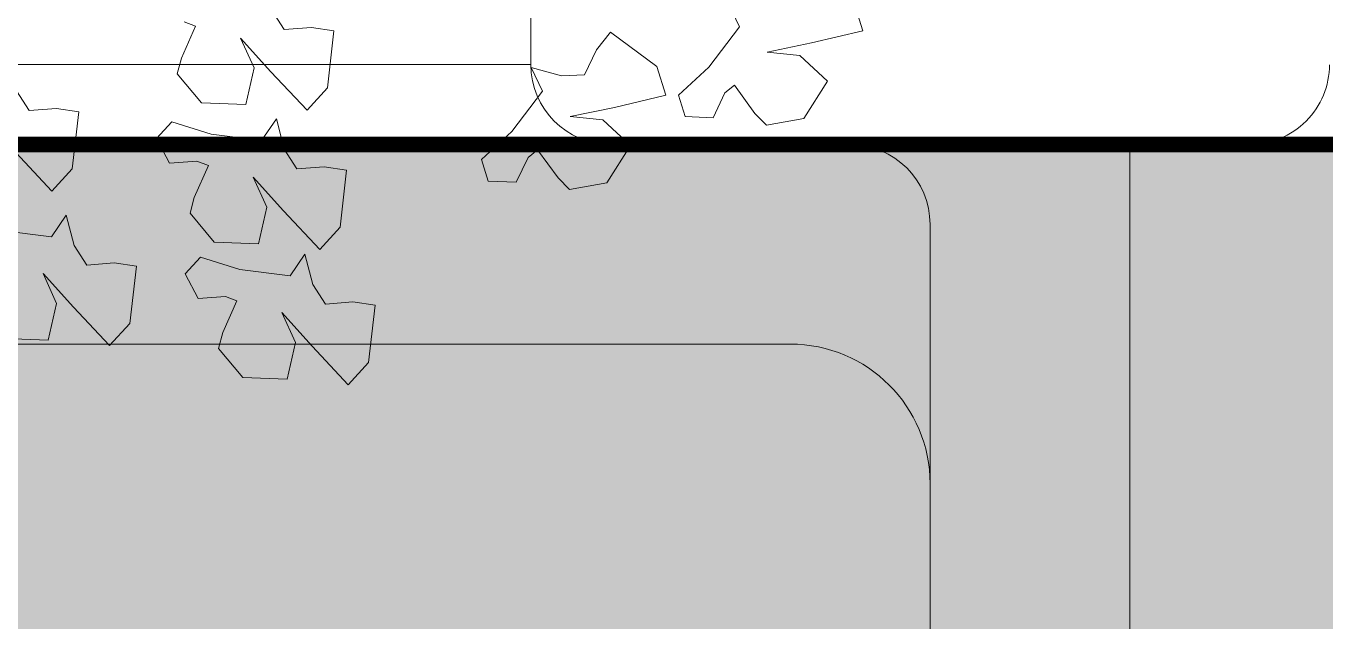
# Model space of a CAD drawing. Header units: metres. Extents: x 8 to 2416, y -346 to 476.
# Drawn here: x 215.709 to 216.36, y -96.089 to -95.791 of the extents above; entities that cross this region are included whole.
import ezdxf

# ---------------------------------------------------------------- set-up
doc = ezdxf.new("R2010")
doc.units = ezdxf.units.M
doc.linetypes.add('0', pattern=[0])
doc.layers.get('0').update_dxf_attribs({"color": 250, "linetype": '0', "lineweight": 20})
for name, color, linetype, lineweight in [('A-DOOR', 35, 'Continuous', 5), ('A-WALL', 250, 'Continuous', 20), ('ARBOLES', 86, 'Continuous', 0), ('baños', 140, 'Continuous', 0), ('muros bajitos', 252, 'Continuous', 5), ('PLAFON', 253, 'Continuous', 5)]:
    doc.layers.add(name, color=color, linetype=linetype, lineweight=lineweight)
doc.styles.get("Standard").update_dxf_attribs({"font": 'arial.ttf', "height": 0.1875})

# ---------------------------------------------------------------- blocks, each defined once
blk = doc.blocks.new('TREES')
at = {"layer": 'ARBOLES', "color": 252, "true_color": 0x8da178}
for p, q in [((0.13588, -0.11185), (0.13389, -0.10712)), ((0.11255, -0.10929), (0.11486, -0.11312)), ((0.12734, -0.11473), (0.13588, -0.11185)), ((0.11486, -0.11312), (0.1103, -0.12047)), ((0.11997, -0.11702), (0.12734, -0.11473)), ((0.09306, -0.11613), (0.09095, -0.11935)), ((0.10147, -0.12122), (0.09306, -0.11613)), ((0.12557, -0.11706), (0.11997, -0.11702)), ((0.13067, -0.12095), (0.12557, -0.11706)), ((0.03756, -0.12087), (0.03512, -0.11775)), ((0.09095, -0.11935), (0.08933, -0.12375)), ((0.02047, -0.12116), (0.02247, -0.12171)), ((0.02247, -0.12171), (0.02058, -0.12736)), ((0.04219, -0.12007), (0.03756, -0.12087)), ((0.04603, -0.12029), (0.04219, -0.12007)), ((0.04583, -0.13012), (0.04603, -0.12029)), ((0.10346, -0.12594), (0.10147, -0.12122)), ((0.1103, -0.12047), (0.10558, -0.12573)), ((0.12725, -0.12769), (0.13067, -0.12095)), ((0.0303, -0.12301), (0.03597, -0.12825)), ((0.03307, -0.12788), (0.0303, -0.12301)), ((0.08013, -0.12338), (0.08245, -0.12722)), ((0.0854, -0.12431), (0.08013, -0.12338)), ((0.08933, -0.12375), (0.0854, -0.12431)), ((0.11345, -0.12461), (0.11493, -0.12316)), ((0.11493, -0.12316), (0.11888, -0.12762)), ((0.09493, -0.12882), (0.10346, -0.12594)), ((0.10558, -0.12573), (0.10707, -0.12927)), ((0.11183, -0.12902), (0.11345, -0.12461)), ((0.02058, -0.12736), (0.02012, -0.13012)), ((0.03224, -0.13424), (0.03307, -0.12788)), ((0.03597, -0.12825), (0.04273, -0.1342)), ((0.08245, -0.12722), (0.07788, -0.13456)), ((0.11888, -0.12762), (0.12103, -0.12939)), ((0.12103, -0.12939), (0.12725, -0.12769)), ((0.02012, -0.13012), (0.0247, -0.13465)), ((0.04273, -0.1342), (0.04583, -0.13012)), ((0.08755, -0.13111), (0.09493, -0.12882)), ((0.10707, -0.12927), (0.11183, -0.12902)), ((0.09315, -0.13115), (0.08755, -0.13111)), ((0.09825, -0.13504), (0.09315, -0.13115)), ((0.0247, -0.13465), (0.03224, -0.13424)), ((0.07788, -0.13456), (0.07316, -0.13982)), ((0.09483, -0.14178), (0.09825, -0.13504)), ((-0.00449, -0.13871), (-0.00693, -0.13559)), ((0.03767, -0.13618), (0.03551, -0.14011)), ((0.0395, -0.14121), (0.03767, -0.13618)), ((0.08103, -0.1387), (0.08251, -0.13725)), ((0.08251, -0.13725), (0.08646, -0.14171)), ((0.00014, -0.13791), (-0.00449, -0.13871)), ((0.00398, -0.13813), (0.00014, -0.13791)), ((0.00378, -0.14796), (0.00398, -0.13813)), ((0.01994, -0.13837), (0.01763, -0.14142)), ((0.02686, -0.13983), (0.01994, -0.13837)), ((0.07941, -0.14311), (0.08103, -0.1387)), ((0.01763, -0.14142), (0.02022, -0.14542)), ((0.03551, -0.14011), (0.02686, -0.13983)), ((0.04195, -0.14434), (0.0395, -0.14121)), ((0.07316, -0.13982), (0.07465, -0.14336)), ((0.08646, -0.14171), (0.08861, -0.14349)), ((0.08861, -0.14349), (0.09483, -0.14178)), ((0.04657, -0.14354), (0.04195, -0.14434)), ((0.05042, -0.14375), (0.04657, -0.14354)), ((0.05021, -0.15358), (0.05042, -0.14375)), ((0.07465, -0.14336), (0.07941, -0.14311)), ((-0.00608, -0.14609), (0.00068, -0.15204)), ((0.02022, -0.14542), (0.02485, -0.14462)), ((0.02485, -0.14462), (0.02685, -0.14517)), ((0.02685, -0.14517), (0.02496, -0.15083)), ((0.00068, -0.15204), (0.00378, -0.14796)), ((0.03468, -0.14647), (0.04036, -0.15172)), ((0.03745, -0.15134), (0.03468, -0.14647)), ((0.02496, -0.15083), (0.0245, -0.15358)), ((0.03663, -0.15771), (0.03745, -0.15134)), ((0.04036, -0.15172), (0.04712, -0.15767)), ((0.0245, -0.15358), (0.02909, -0.15811)), ((0.04712, -0.15767), (0.05021, -0.15358)), ((0.0035, -0.1559), (0.00134, -0.15982)), ((0.00534, -0.16093), (0.0035, -0.1559)), ((0.00134, -0.15982), (-0.0073, -0.15954)), ((0.02909, -0.15811), (0.03663, -0.15771)), ((0.04469, -0.15872), (0.04252, -0.16264)), ((0.04652, -0.16375), (0.04469, -0.15872)), ((0.00778, -0.16405), (0.00534, -0.16093)), ((0.02696, -0.16091), (0.02465, -0.16396)), ((0.03388, -0.16236), (0.02696, -0.16091)), ((0.01241, -0.16325), (0.00778, -0.16405)), ((0.01625, -0.16347), (0.01241, -0.16325)), ((0.01605, -0.1733), (0.01625, -0.16347)), ((0.02465, -0.16396), (0.02724, -0.16796)), ((0.04252, -0.16264), (0.03388, -0.16236)), ((0.04896, -0.16688), (0.04652, -0.16375)), ((0.00052, -0.16619), (0.00619, -0.17143)), ((0.00328, -0.17106), (0.00052, -0.16619)), ((0.05359, -0.16608), (0.04896, -0.16688)), ((0.05743, -0.16629), (0.05359, -0.16608)), ((0.02724, -0.16796), (0.03187, -0.16716)), ((0.03187, -0.16716), (0.03387, -0.16771)), ((0.03387, -0.16771), (0.03198, -0.17337)), ((0.05723, -0.17612), (0.05743, -0.16629)), ((0.0417, -0.16901), (0.04738, -0.17425)), ((0.04447, -0.17388), (0.0417, -0.16901)), ((0.00246, -0.17742), (0.00328, -0.17106)), ((0.00619, -0.17143), (0.01295, -0.17738)), ((0.01295, -0.17738), (0.01605, -0.1733)), ((0.03198, -0.17337), (0.03152, -0.17612)), ((0.04365, -0.18025), (0.04447, -0.17388)), ((0.04738, -0.17425), (0.05413, -0.18021)), ((0.03152, -0.17612), (0.03611, -0.18065)), ((0.05413, -0.18021), (0.05723, -0.17612)), ((-0.00508, -0.17783), (0.00246, -0.17742)), ((0.03611, -0.18065), (0.04365, -0.18025))]:
    blk.add_line(p, q, dxfattribs=at)
blk = doc.blocks.new('PL BASE 2N NASAS 09')
at = {"layer": 'A-DOOR'}
for p, q in [((165.39758, -5.37173), (165.99758, -5.37172)), ((165.35758, -5.41173), (166.03758, -5.41173)), ((166.35758, -5.41173), (169.08757, -5.41172))]:
    blk.add_line(p, q, dxfattribs=at)
at = {"layer": 'A-WALL'}
for p, q in [((165.99758, -5.25172), (165.99758, -5.37173)), ((165.99758, -5.36172), (165.99758, -5.26172)), ((166.03758, -5.41173), (166.15753, -5.41173)), ((166.35757, -5.41173), (166.15753, -5.41173))]:
    blk.add_line(p, q, dxfattribs=at)
for centre, start, end in [((166.03758, -5.37173), 180, 270), ((166.35758, -5.37173), 269.99069, 0)]:
    blk.add_arc(centre, 0.04, start, end, dxfattribs=at)
at = {"layer": 'muros bajitos'}
for p, q in [((166.29755, -5.41172), (166.29755, -6.03173)), ((166.19753, -5.45173), (166.19755, -6.03179)), ((165.29815, -5.51173), (166.12755, -5.51173))]:
    blk.add_line(p, q, dxfattribs=at)
for centre, radius, start in [((166.15753, -5.45173), 0.04, 0.00154), ((166.12755, -5.58173), 0.07, 0)]:
    blk.add_arc(centre, radius, start, 90, dxfattribs=at)
at = {"layer": 'baños', "linetype": 'Continuous', "flags": 8}
for tag, p in [('MODELNUMBER', (167.1329, -5.63062, 0)), ('TRADENAME', (167.1329, -5.63066, 0)), ('PRODUCT', (167.1329, -5.6307, 0)), ('MATERIAL', (167.1329, -5.63074, 0)), ('MODELNUMBER', (168.30765, -5.63062, 0)), ('TRADENAME', (168.30765, -5.63066, 0)), ('PRODUCT', (168.30765, -5.6307, 0)), ('MATERIAL', (168.30765, -5.63074, 0))]:
    blk.add_attdef(tag, p, '', height=0.0000254, rotation=180.00008, dxfattribs=at)
blk = doc.blocks.new('PL MUEBLES 2N NASAS 09')
blk.add_blockref('PL BASE 2N NASAS 09', (49.91428, 62.71701))
at = {"layer": 'ARBOLES', "xscale": 2.935254890295517, "yscale": 2.935254890295517, "zscale": 2.935254890295517, "rotation": 354.6252016265699}
blk.add_blockref('TREES', (215.71179, 57.72645), dxfattribs=at)

msp = doc.modelspace()

# ---------------------------------------------------------------- hatches: boundary and pattern name
at = {"layer": 'PLAFON', "transparency": 33554477}
h = msp.add_hatch(color=256, dxfattribs=at)
h.dxf.hatch_style = 1
edge = h.paths.add_edge_path()
edge.add_line((215.26182, -98.02074), (215.26182, -99.33074))
edge.add_arc((215.33182, -99.33074), 0.07, 180, 270)
edge.add_line((215.33182, -99.40074), (216.39182, -99.40074))
edge.add_line((216.39182, -99.40074), (219.74182, -99.40074))
edge.add_arc((219.74182, -99.33074), 0.07, 270, 360)
edge.add_line((219.81182, -99.33074), (219.81182, -95.92074))
edge.add_arc((219.74182, -95.92074), 0.07, 0, 90)
edge.add_line((219.74182, -95.85074), (215.33182, -95.85074))
edge.add_arc((215.33182, -95.92074), 0.07, 90, 180)
edge.add_line((215.26182, -95.92074), (215.26182, -98.02074))

# ---------------------------------------------------------------- linework, layer by layer
at = {"layer": 'PLAFON', "const_width": 0.008}
msp.add_lwpolyline([(216.39182, -99.40074), (219.74182, -99.40074, 0.414214), (219.81182, -99.33074), (219.81182, -95.92074, 0.414214), (219.74182, -95.85074), (215.33182, -95.85074, 0.414214), (215.26182, -95.92074), (215.26182, -98.02074)], format="xyb", dxfattribs=at)

# ---------------------------------------------------------------- block references
msp.add_blockref('PL MUEBLES 2N NASAS 09', (0.05, -153.15602))

doc.saveas('drawing.dxf')
